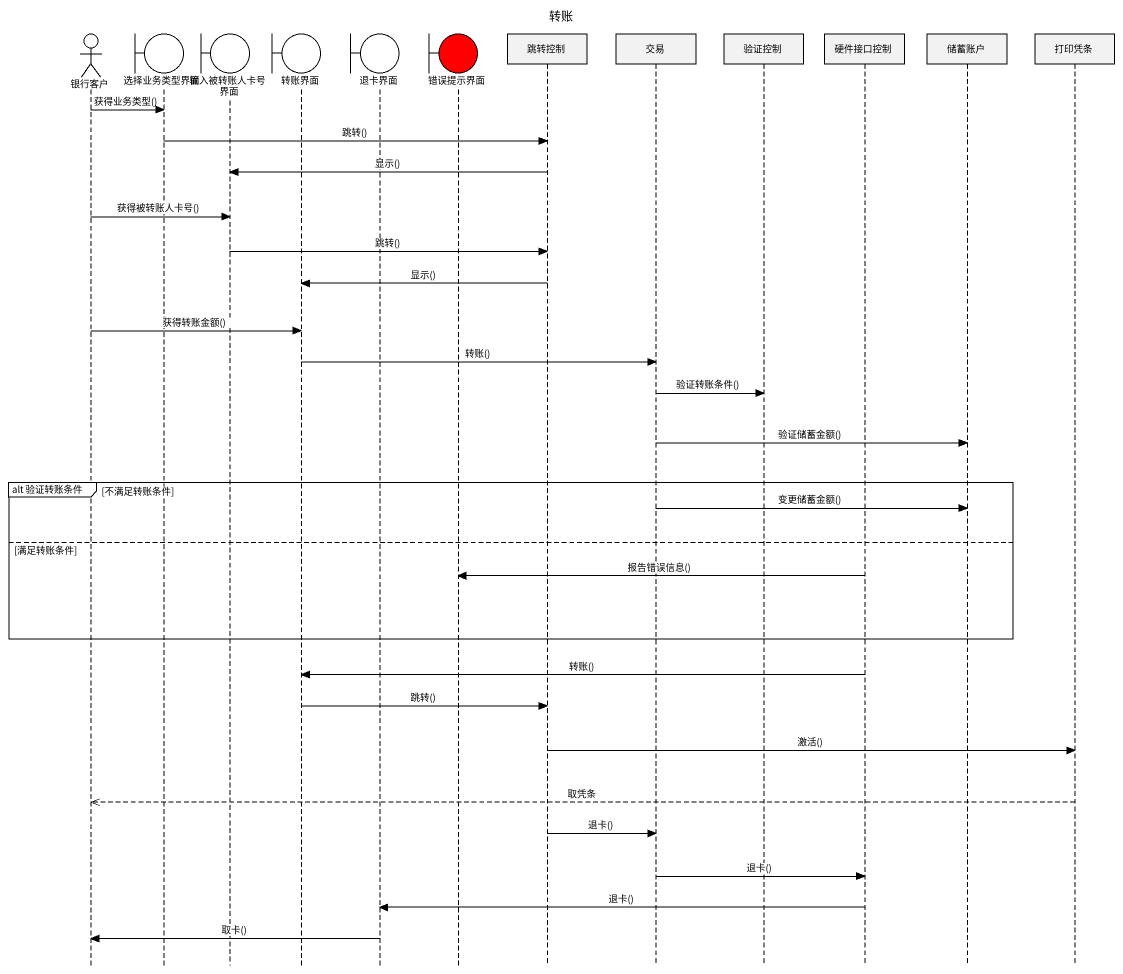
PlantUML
@startuml
title 转账
hide footbox
actor 银行客户
boundary 选择业务类型界面
boundary 输入被转账人卡号界面
boundary 转账界面
boundary 退卡界面
boundary 错误提示界面 #FF0000
participant 跳转控制
participant 交易
participant 验证控制
participant 硬件接口控制
participant 储蓄账户
participant 打印凭条

银行客户 -> 选择业务类型界面 : 获得业务类型()
选择业务类型界面 -> 跳转控制 : 跳转()
跳转控制 -> 输入被转账人卡号界面 : 显示()
银行客户 -> 输入被转账人卡号界面 : 获得被转账人卡号()
输入被转账人卡号界面 -> 跳转控制 : 跳转()
跳转控制 -> 转账界面 : 显示()
银行客户 -> 转账界面 : 获得转账金额()
转账界面 -> 交易 : 转账()
交易 -> 验证控制 : 验证转账条件()
交易 -> 储蓄账户 : 验证储蓄金额()
group alt 验证转账条件 [不满足转账条件]
  交易 -> 储蓄账户 : 变更储蓄金额()
else 满足转账条件
  硬件接口控制 -> 错误提示界面 : 报告错误信息()
end
硬件接口控制 -> 转账界面 : 转账()
转账界面 -> 跳转控制 : 跳转()
跳转控制 -> 打印凭条 : 激活()
打印凭条 -->> 银行客户 : 取凭条
跳转控制 -> 交易 : 退卡()
交易 -> 硬件接口控制 : 退卡()
硬件接口控制 -> 退卡界面 : 退卡()
退卡界面 -> 银行客户 : 取卡()
@enduml
